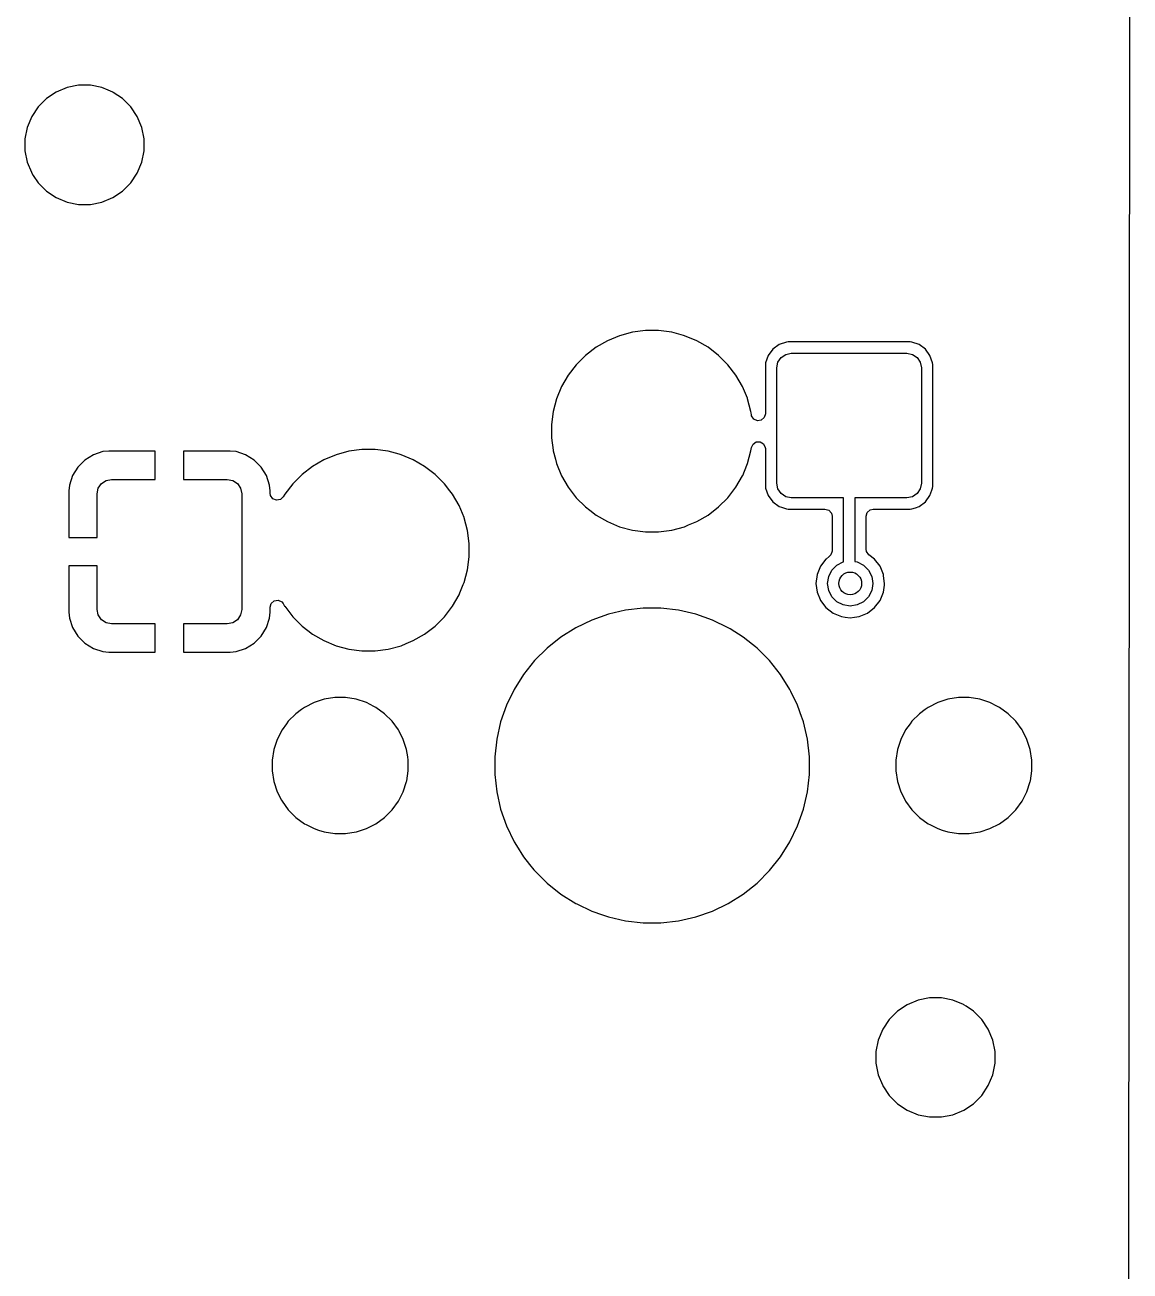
# Model space of a CAD drawing. Extents: x 51 to 261, y -150 to -32.
# Drawn here: x 241.09 to 260.59, y -128.34 to -106.35 of the extents above; entities that cross this region are included whole.
import ezdxf

# ---------------------------------------------------------------- set-up
doc = ezdxf.new("R2010")
doc.units = 0
doc.layers.add('BLACK', color=7, linetype='CONTINUOUS')

msp = doc.modelspace()

# ---------------------------------------------------------------- linework, layer by layer
at = {"layer": 'BLACK', "linetype": 'CONTINUOUS'}
for p, q in [((260.586387, -87.442624), (260.551094, -146.375319)), ((241.837143, -107.457065), (241.645967, -107.536253)), ((241.837151, -107.457063), (241.837143, -107.457065)), ((242.040094, -107.416695), (241.837151, -107.457063)), ((242.040099, -107.416695), (242.040094, -107.416695)), ((242.247029, -107.416695), (242.040099, -107.416695)), ((242.247033, -107.416695), (242.247029, -107.416695)), ((242.449976, -107.457063), (242.247033, -107.416695)), ((242.449984, -107.457065), (242.449976, -107.457063)), ((242.560916, -107.503015), (242.449984, -107.457065)), ((242.641162, -107.536254), (242.560916, -107.503015)), ((241.473906, -107.651219), (241.327588, -107.797537)), ((241.645967, -107.536253), (241.473906, -107.651219)), ((242.649155, -107.541595), (242.641162, -107.536254)), ((242.813221, -107.651219), (242.649155, -107.541595)), ((242.959539, -107.797537), (242.813221, -107.651219)), ((241.327588, -107.797537), (241.212622, -107.969598)), ((242.959541, -107.79754), (242.959539, -107.797537)), ((243.074505, -107.969597), (242.959541, -107.79754)), ((241.133432, -108.160782), (241.093064, -108.363725)), ((241.133434, -108.160774), (241.133432, -108.160782)), ((241.212622, -107.969598), (241.133434, -108.160774)), ((243.153694, -108.160775), (243.074505, -107.969597)), ((243.194064, -108.36373), (243.153694, -108.160775)), ((241.093064, -108.363725), (241.093064, -108.570664)), ((243.194064, -108.57066), (243.194064, -108.36373)), ((241.093064, -108.570664), (241.133432, -108.773607)), ((243.153694, -108.773615), (243.194064, -108.57066)), ((241.133432, -108.773607), (241.133434, -108.773615)), ((241.133434, -108.773615), (241.206154, -108.949177)), ((243.074505, -108.964793), (243.153694, -108.773615)), ((241.206154, -108.949177), (241.212623, -108.964793)), ((241.212623, -108.964793), (241.240579, -109.006632)), ((241.240579, -109.006632), (241.327588, -109.136852)), ((242.959541, -109.13685), (243.074505, -108.964793)), ((241.327588, -109.136852), (241.473906, -109.28317)), ((242.813219, -109.283172), (242.959541, -109.13685)), ((241.473906, -109.28317), (241.473909, -109.283172)), ((241.473909, -109.283172), (241.645966, -109.398136)), ((241.645966, -109.398136), (241.837144, -109.477325)), ((241.837144, -109.477325), (242.040094, -109.517694)), ((242.247031, -109.517694), (242.449984, -109.477325)), ((242.449984, -109.477325), (242.641162, -109.398136)), ((242.641162, -109.398136), (242.813219, -109.283172)), ((242.040094, -109.517694), (242.040098, -109.517695)), ((242.040098, -109.517695), (242.040099, -109.517695)), ((242.040099, -109.517695), (242.24703, -109.517695)), ((242.24703, -109.517695), (242.247031, -109.517694)), ((251.582836, -111.83453), (251.367823, -111.92359)), ((251.807661, -111.774288), (251.582836, -111.83453)), ((252.038401, -111.743911), (251.807661, -111.774288)), ((252.038406, -111.74391), (252.038401, -111.743911)), ((252.038412, -111.74391), (252.038406, -111.74391)), ((252.271156, -111.74391), (252.038412, -111.74391)), ((252.271161, -111.74391), (252.271156, -111.74391)), ((252.271166, -111.743911), (252.271161, -111.74391)), ((252.501906, -111.774288), (252.271166, -111.743911)), ((252.501909, -111.774288), (252.501906, -111.774288)), ((252.50191, -111.774289), (252.501909, -111.774288)), ((252.711213, -111.830372), (252.50191, -111.774289)), ((252.726731, -111.83453), (252.711213, -111.830372)), ((252.941744, -111.92359), (252.726731, -111.83453)), ((251.166243, -112.039974), (250.981604, -112.181652)), ((251.166259, -112.039963), (251.166243, -112.039974)), ((251.367807, -111.923598), (251.166259, -112.039963)), ((251.367823, -111.92359), (251.367807, -111.923598)), ((252.94176, -111.923598), (252.941744, -111.92359)), ((253.143308, -112.039963), (252.94176, -111.923598)), ((253.143311, -112.039965), (253.143308, -112.039963)), ((253.143316, -112.039968), (253.143311, -112.039965)), ((253.143322, -112.039972), (253.143316, -112.039968)), ((253.143324, -112.039974), (253.143322, -112.039972)), ((253.327963, -112.181652), (253.143324, -112.039974)), ((254.284059, -112.073685), (254.20252, -112.184166)), ((254.39454, -111.992146), (254.284059, -112.073685)), ((254.524142, -111.946795), (254.39454, -111.992146)), ((254.524144, -111.946795), (254.524142, -111.946795)), ((254.554916, -111.94391), (254.524144, -111.946795)), ((254.55492, -111.94391), (254.554916, -111.94391)), ((256.704648, -111.94391), (254.55492, -111.94391)), ((256.704652, -111.94391), (256.704648, -111.94391)), ((256.735424, -111.946795), (256.704652, -111.94391)), ((256.865027, -111.992146), (256.735424, -111.946795)), ((256.865029, -111.992147), (256.865027, -111.992146)), ((256.975509, -112.073685), (256.865029, -111.992147)), ((257.057047, -112.184165), (256.975509, -112.073685)), ((250.817026, -112.34623), (250.675348, -112.530869)), ((250.817032, -112.346223), (250.817026, -112.34623)), ((250.981597, -112.181658), (250.817032, -112.346223)), ((250.981604, -112.181652), (250.981597, -112.181658)), ((253.32797, -112.181658), (253.327963, -112.181652)), ((253.492535, -112.346223), (253.32797, -112.181658)), ((253.49254, -112.346229), (253.492535, -112.346223)), ((253.634226, -112.530878), (253.49254, -112.346229)), ((254.157169, -112.31377), (254.154284, -112.344542)), ((254.154284, -112.344542), (254.154284, -113.212612)), ((254.20252, -112.184166), (254.157169, -112.313768)), ((254.157169, -112.313768), (254.157169, -112.31377)), ((254.354784, -112.39941), (254.374195, -112.301826)), ((254.374195, -112.301826), (254.429472, -112.219098)), ((254.429472, -112.219098), (254.5122, -112.163821)), ((254.5122, -112.163821), (254.609784, -112.14441)), ((254.609784, -112.14441), (256.649784, -112.14441)), ((256.649784, -112.14441), (256.747368, -112.163821)), ((256.747368, -112.163821), (256.830096, -112.219098)), ((256.830096, -112.219098), (256.885373, -112.301826)), ((256.885373, -112.301826), (256.904784, -112.39941)), ((257.057047, -112.184166), (257.057047, -112.184165)), ((257.102398, -112.313768), (257.057047, -112.184166)), ((257.102398, -112.31377), (257.102398, -112.313768)), ((257.105284, -112.344542), (257.102398, -112.31377)), ((257.105284, -114.494277), (257.105284, -112.344542)), ((250.675337, -112.530885), (250.558972, -112.732433)), ((250.675348, -112.530869), (250.675337, -112.530885)), ((253.63423, -112.530885), (253.634226, -112.530878)), ((253.750595, -112.732433), (253.63423, -112.530885)), ((254.354784, -114.43941), (254.354784, -112.39941)), ((256.904784, -112.39941), (256.904784, -114.43941)), ((250.558964, -112.732449), (250.469904, -112.947462)), ((250.558972, -112.732433), (250.558964, -112.732449)), ((253.750603, -112.732449), (253.750595, -112.732433)), ((253.835564, -112.937566), (253.750603, -112.732449)), ((250.469904, -112.947462), (250.409662, -113.172287)), ((253.839666, -112.94747), (253.835564, -112.937566)), ((253.899905, -113.172284), (253.839666, -112.94747)), ((250.409662, -113.172287), (250.379285, -113.403027)), ((253.902847, -113.19463), (253.899905, -113.172284)), ((253.907345, -113.228797), (253.902847, -113.19463)), ((253.911307, -113.247547), (253.907345, -113.228797)), ((254.154284, -113.212612), (254.134599, -113.279651)), ((250.379285, -113.403027), (250.379284, -113.403044)), ((250.379284, -113.403044), (250.379284, -113.635775)), ((253.949081, -113.306325), (253.911307, -113.247547)), ((254.012637, -113.33535), (253.949081, -113.306325)), ((254.081795, -113.325406), (254.012637, -113.33535)), ((254.134599, -113.279651), (254.081795, -113.325406)), ((250.379284, -113.635775), (250.379285, -113.635792)), ((250.379285, -113.635792), (250.407996, -113.853881)), ((242.468762, -113.880489), (242.301231, -113.936003)), ((242.572158, -113.869926), (242.468762, -113.880489)), ((242.572174, -113.869925), (242.572158, -113.869926)), ((243.392478, -113.869925), (242.572174, -113.869925)), ((243.392478, -114.369925), (243.392478, -113.869925)), ((244.712796, -113.869925), (243.892478, -113.869925)), ((243.892478, -113.869925), (243.892478, -114.369925)), ((244.816193, -113.880489), (244.712796, -113.869925)), ((244.983724, -113.936003), (244.816193, -113.880489)), ((246.807661, -113.874288), (246.582836, -113.93453)), ((247.038401, -113.843911), (246.807661, -113.874288)), ((247.038406, -113.84391), (247.038401, -113.843911)), ((247.038412, -113.84391), (247.038406, -113.84391)), ((247.271156, -113.84391), (247.038412, -113.84391)), ((247.271161, -113.84391), (247.271156, -113.84391)), ((247.271166, -113.843911), (247.271161, -113.84391)), ((247.501906, -113.874288), (247.271166, -113.843911)), ((247.501909, -113.874288), (247.501906, -113.874288)), ((247.50191, -113.874289), (247.501909, -113.874288)), ((247.691493, -113.925088), (247.50191, -113.874289)), ((250.407996, -113.853881), (250.409663, -113.866536)), ((250.409663, -113.866536), (250.449645, -114.015752)), ((253.839666, -114.09135), (253.899905, -113.866536)), ((253.899905, -113.866536), (253.907345, -113.810021)), ((253.907345, -113.810021), (253.935611, -113.746125)), ((253.935611, -113.746125), (253.993936, -113.707654)), ((253.993936, -113.707654), (254.0638, -113.706823)), ((254.0638, -113.706823), (254.123024, -113.743895)), ((254.123024, -113.743895), (254.152803, -113.8071)), ((254.152803, -113.8071), (254.154284, -113.826207)), ((254.154284, -113.826207), (254.154284, -114.494277)), ((242.15101, -114.02866), (242.026213, -114.153457)), ((242.301226, -113.936005), (242.15101, -114.02866)), ((242.301231, -113.936003), (242.301226, -113.936005)), ((244.983729, -113.936005), (244.983724, -113.936003)), ((245.133945, -114.02866), (244.983729, -113.936005)), ((245.258742, -114.153457), (245.133945, -114.02866)), ((246.367807, -114.023598), (246.166259, -114.139963)), ((246.367823, -114.02359), (246.367807, -114.023598)), ((246.582836, -113.93453), (246.367823, -114.02359)), ((247.726731, -113.93453), (247.691493, -113.925088)), ((247.941744, -114.02359), (247.726731, -113.93453)), ((247.94176, -114.023598), (247.941744, -114.02359)), ((248.143308, -114.139963), (247.94176, -114.023598)), ((250.449645, -114.015752), (250.469904, -114.091357)), ((250.469904, -114.091357), (250.558964, -114.30637)), ((253.828504, -114.118298), (253.839666, -114.09135)), ((241.933556, -114.303678), (241.878042, -114.471209)), ((241.933558, -114.303673), (241.933556, -114.303678)), ((242.026213, -114.153457), (241.933558, -114.303673)), ((245.351397, -114.303673), (245.258742, -114.153457)), ((245.351399, -114.303678), (245.351397, -114.303673)), ((245.406913, -114.471209), (245.351399, -114.303678)), ((245.981597, -114.281658), (245.817032, -114.446223)), ((245.981604, -114.281652), (245.981597, -114.281658)), ((246.166243, -114.139974), (245.981604, -114.281652)), ((246.166259, -114.139963), (246.166243, -114.139974)), ((248.143311, -114.139965), (248.143308, -114.139963)), ((248.143316, -114.139968), (248.143311, -114.139965)), ((248.143322, -114.139972), (248.143316, -114.139968)), ((248.143324, -114.139974), (248.143322, -114.139972)), ((248.327963, -114.281652), (248.143324, -114.139974)), ((248.32797, -114.281658), (248.327963, -114.281652)), ((248.492535, -114.446223), (248.32797, -114.281658)), ((250.558964, -114.30637), (250.558972, -114.306386)), ((250.558972, -114.306386), (250.675337, -114.507934)), ((253.634226, -114.507942), (253.750599, -114.306379)), ((253.750599, -114.306379), (253.753343, -114.299756)), ((253.753343, -114.299756), (253.828504, -114.118298)), ((241.878042, -114.471209), (241.867478, -114.574606)), ((242.367478, -114.624925), (242.386889, -114.527341)), ((242.386889, -114.527341), (242.442166, -114.444613)), ((242.442166, -114.444613), (242.524894, -114.389336)), ((242.524894, -114.389336), (242.622478, -114.369925)), ((242.622478, -114.369925), (243.392478, -114.369925)), ((243.892478, -114.369925), (244.662478, -114.369925)), ((244.662478, -114.369925), (244.760062, -114.389336)), ((244.760062, -114.389336), (244.84279, -114.444613)), ((244.84279, -114.444613), (244.898067, -114.527341)), ((244.898067, -114.527341), (244.917478, -114.624925)), ((245.417476, -114.574606), (245.406913, -114.471209)), ((245.817026, -114.44623), (245.675348, -114.630869)), ((245.817032, -114.446223), (245.817026, -114.44623)), ((248.492541, -114.44623), (248.492535, -114.446223)), ((248.589661, -114.5728), (248.492541, -114.44623)), ((250.675337, -114.507934), (250.675348, -114.50795)), ((250.675348, -114.50795), (250.817026, -114.692589)), ((253.49254, -114.692591), (253.634226, -114.507942)), ((254.154284, -114.494277), (254.157169, -114.525049)), ((254.157169, -114.525049), (254.157169, -114.525051)), ((254.157169, -114.525051), (254.20252, -114.654653)), ((254.374195, -114.536994), (254.354784, -114.43941)), ((254.429472, -114.619722), (254.374195, -114.536994)), ((256.885373, -114.536994), (256.830096, -114.619722)), ((256.904784, -114.43941), (256.885373, -114.536994)), ((257.089537, -114.561805), (257.102398, -114.525051)), ((257.102398, -114.525049), (257.105284, -114.494277)), ((257.102398, -114.525051), (257.102398, -114.525049)), ((241.867478, -114.574606), (241.867478, -115.394925)), ((242.367478, -115.394925), (242.367478, -114.624925)), ((244.917478, -114.624925), (244.917478, -116.664925)), ((245.417477, -114.574621), (245.417476, -114.574606)), ((245.417477, -114.614738), (245.417477, -114.574621)), ((245.424296, -114.655293), (245.417477, -114.614738)), ((245.464824, -114.712208), (245.424296, -114.655293)), ((245.529689, -114.738176), (245.464824, -114.712208)), ((245.598296, -114.724954), (245.529689, -114.738176)), ((245.648863, -114.676739), (245.598296, -114.724954)), ((245.675334, -114.63089), (245.648863, -114.676739)), ((245.675348, -114.630869), (245.675334, -114.63089)), ((248.634226, -114.630878), (248.589661, -114.5728)), ((248.63423, -114.630885), (248.634226, -114.630878)), ((248.750595, -114.832433), (248.63423, -114.630885)), ((250.817026, -114.692589), (250.817032, -114.692596)), ((250.817032, -114.692596), (250.981597, -114.857161)), ((253.327965, -114.857166), (253.49254, -114.692591)), ((254.20252, -114.654653), (254.202521, -114.654655)), ((254.202521, -114.654655), (254.284059, -114.765135)), ((254.284059, -114.765135), (254.394539, -114.846673)), ((254.5122, -114.674999), (254.429472, -114.619722)), ((254.609784, -114.69441), (254.5122, -114.674999)), ((255.529784, -114.69441), (254.609784, -114.69441)), ((255.529784, -115.824198), (255.529784, -114.69441)), ((256.649784, -114.69441), (255.729784, -114.69441)), ((255.729784, -114.69441), (255.729784, -115.817477)), ((256.747368, -114.674999), (256.649784, -114.69441)), ((256.830096, -114.619722), (256.747368, -114.674999)), ((256.865029, -114.846673), (256.975509, -114.765135)), ((256.975509, -114.765135), (257.057047, -114.654655)), ((257.057047, -114.654655), (257.089537, -114.561805)), ((248.750603, -114.832449), (248.750595, -114.832433)), ((248.838631, -115.044971), (248.750603, -114.832449)), ((250.981597, -114.857161), (250.981604, -114.857167)), ((250.981604, -114.857167), (251.056446, -114.914595)), ((251.056446, -114.914595), (251.166252, -114.998852)), ((253.143316, -114.998852), (253.327965, -114.857166)), ((254.394539, -114.846673), (254.436386, -114.861316)), ((254.436386, -114.861316), (254.524143, -114.892024)), ((254.524143, -114.892024), (254.554916, -114.89491)), ((254.554916, -114.89491), (254.55492, -114.89491)), ((254.55492, -114.89491), (255.205284, -114.89491)), ((255.205284, -114.89491), (255.272323, -114.914595)), ((255.272323, -114.914595), (255.318078, -114.967399)), ((255.318078, -114.967399), (255.329284, -115.01891)), ((255.930284, -115.01891), (255.949969, -114.951871)), ((255.949969, -114.951871), (256.002773, -114.906116)), ((256.002773, -114.906116), (256.054284, -114.89491)), ((256.054284, -114.89491), (256.704652, -114.89491)), ((256.704652, -114.89491), (256.735423, -114.892024)), ((256.735423, -114.892024), (256.735425, -114.892024)), ((256.735425, -114.892024), (256.800226, -114.869348)), ((256.800226, -114.869348), (256.865029, -114.846673)), ((248.839666, -115.04747), (248.838631, -115.044971)), ((248.899905, -115.272284), (248.839666, -115.04747)), ((251.166252, -114.998852), (251.166259, -114.998856)), ((251.166259, -114.998856), (251.367807, -115.115221)), ((251.367807, -115.115221), (251.367823, -115.115229)), ((251.367823, -115.115229), (251.582836, -115.204289)), ((251.582836, -115.204289), (251.582838, -115.204289)), ((251.582838, -115.204289), (251.582844, -115.204292)), ((251.582844, -115.204292), (251.807658, -115.264531)), ((252.50191, -115.264531), (252.726724, -115.204292)), ((252.726724, -115.204292), (252.800414, -115.173769)), ((252.800414, -115.173769), (252.941744, -115.115229)), ((252.941744, -115.115229), (252.941747, -115.115227)), ((252.941747, -115.115227), (252.941753, -115.115225)), ((252.941753, -115.115225), (253.143316, -114.998852)), ((255.329284, -115.01891), (255.329284, -115.633797)), ((255.930284, -115.601238), (255.930284, -115.01891)), ((241.867478, -115.394925), (242.367478, -115.394925)), ((248.930284, -115.503038), (248.899905, -115.272284)), ((251.807658, -115.264531), (252.038412, -115.29491)), ((252.038412, -115.29491), (252.038419, -115.29491)), ((252.038419, -115.29491), (252.271149, -115.29491)), ((252.271149, -115.29491), (252.271156, -115.29491)), ((252.271156, -115.29491), (252.50191, -115.264531)), ((248.930284, -115.735782), (248.930284, -115.503038)), ((255.329284, -115.633797), (255.309599, -115.700836)), ((255.937595, -115.643186), (255.930284, -115.601238)), ((255.978795, -115.699612), (255.937595, -115.643186)), ((248.899905, -115.966536), (248.930284, -115.735782)), ((255.222718, -115.776718), (255.126463, -115.90216)), ((255.225055, -115.774925), (255.222718, -115.776718)), ((255.280773, -115.73217), (255.225055, -115.774925)), ((255.309599, -115.700836), (255.280773, -115.73217)), ((255.415886, -115.881393), (255.527393, -115.824577)), ((255.527393, -115.824577), (255.529784, -115.824198)), ((255.729784, -115.817477), (255.774607, -115.824577)), ((255.774607, -115.824577), (255.886114, -115.881393)), ((256.079282, -115.776718), (255.978795, -115.699612)), ((256.175536, -115.902159), (256.079282, -115.776718)), ((242.367478, -115.894925), (241.867479, -115.894925)), ((241.867479, -115.894925), (241.867479, -116.715243)), ((242.367478, -116.664925), (242.367478, -115.894925)), ((248.839666, -116.19135), (248.899905, -115.966536)), ((255.065955, -116.048239), (255.045318, -116.204998)), ((255.065956, -116.048237), (255.065955, -116.048239)), ((255.126463, -115.90216), (255.065956, -116.048237)), ((255.251, -116.205), (255.270577, -116.081393)), ((255.270577, -116.081393), (255.327393, -115.969886)), ((255.327393, -115.969886), (255.415886, -115.881393)), ((255.886114, -115.881393), (255.974607, -115.969886)), ((255.974607, -115.969886), (256.031423, -116.081393)), ((256.031423, -116.081393), (256.051, -116.205)), ((256.236044, -116.048238), (256.175536, -115.902159)), ((256.239427, -116.073932), (256.236044, -116.048238)), ((256.256682, -116.204998), (256.239427, -116.073932)), ((248.765367, -116.370727), (248.825387, -116.225823)), ((248.825387, -116.225823), (248.839666, -116.19135)), ((255.045318, -116.204998), (255.045318, -116.205001)), ((255.045318, -116.205001), (255.065955, -116.36176)), ((255.270577, -116.328607), (255.251, -116.205)), ((256.051, -116.205), (256.031423, -116.328607)), ((256.236044, -116.361762), (256.252881, -116.23387)), ((256.252881, -116.23387), (256.256682, -116.205001)), ((256.256682, -116.205001), (256.256682, -116.204998)), ((245.437161, -116.557044), (245.489964, -116.511288)), ((245.489964, -116.511288), (245.559123, -116.501344)), ((245.559123, -116.501344), (245.622679, -116.530368)), ((248.634226, -116.607942), (248.750599, -116.406379)), ((248.750599, -116.406379), (248.765367, -116.370727)), ((255.065955, -116.36176), (255.065956, -116.361762)), ((255.065956, -116.361762), (255.11902, -116.489871)), ((255.11902, -116.489871), (255.126464, -116.507841)), ((255.126464, -116.507841), (255.222718, -116.633282)), ((255.327393, -116.440114), (255.270577, -116.328607)), ((255.415886, -116.528607), (255.327393, -116.440114)), ((255.527393, -116.585423), (255.415886, -116.528607)), ((255.886114, -116.528607), (255.774607, -116.585423)), ((255.974607, -116.440114), (255.886114, -116.528607)), ((256.031423, -116.328607), (255.974607, -116.440114)), ((256.079282, -116.633282), (256.175536, -116.507841)), ((256.175536, -116.507841), (256.236044, -116.361762)), ((241.867479, -116.715243), (241.878042, -116.81864)), ((242.386889, -116.762509), (242.367478, -116.664925)), ((244.917478, -116.664925), (244.898067, -116.762509)), ((245.406913, -116.81864), (245.417477, -116.715243)), ((245.417477, -116.624083), (245.437161, -116.557044)), ((245.417477, -116.715243), (245.417477, -116.624083)), ((245.622679, -116.530368), (245.648863, -116.562081)), ((245.648863, -116.562081), (245.6736, -116.604925)), ((245.6736, -116.604925), (245.675342, -116.607942)), ((245.675342, -116.607942), (245.675347, -116.607948)), ((245.675347, -116.607948), (245.675348, -116.60795)), ((245.675348, -116.60795), (245.817026, -116.792589)), ((248.49254, -116.792591), (248.634226, -116.607942)), ((251.385204, -116.748185), (251.090969, -116.851143)), ((251.385216, -116.748181), (251.385204, -116.748185)), ((251.689134, -116.678814), (251.385216, -116.748181)), ((251.68915, -116.678812), (251.689134, -116.678814)), ((251.998911, -116.64391), (251.68915, -116.678812)), ((251.998915, -116.64391), (251.998911, -116.64391)), ((252.310653, -116.64391), (251.998915, -116.64391)), ((252.310657, -116.64391), (252.310653, -116.64391)), ((252.620417, -116.678812), (252.310657, -116.64391)), ((252.620433, -116.678814), (252.620417, -116.678812)), ((252.924351, -116.748181), (252.620433, -116.678814)), ((252.924363, -116.748185), (252.924351, -116.748181)), ((253.218598, -116.851143), (252.924363, -116.748185)), ((255.222718, -116.633282), (255.348159, -116.729536)), ((255.348159, -116.729536), (255.494238, -116.790044)), ((255.651, -116.605), (255.527393, -116.585423)), ((255.774607, -116.585423), (255.651, -116.605)), ((255.807762, -116.790044), (255.953841, -116.729536)), ((255.953841, -116.729536), (256.079282, -116.633282)), ((241.878042, -116.81864), (241.933556, -116.986171)), ((242.442166, -116.845237), (242.386889, -116.762509)), ((242.524894, -116.900514), (242.442166, -116.845237)), ((242.622478, -116.919925), (242.524894, -116.900514)), ((243.392478, -116.919925), (242.622478, -116.919925)), ((243.392478, -117.419923), (243.392478, -116.919925)), ((244.662478, -116.919925), (243.892478, -116.919925)), ((243.892478, -116.919925), (243.892478, -117.419924)), ((244.760062, -116.900514), (244.662478, -116.919925)), ((244.84279, -116.845237), (244.760062, -116.900514)), ((244.898067, -116.762509), (244.84279, -116.845237)), ((245.351399, -116.986171), (245.406913, -116.81864)), ((245.817026, -116.792589), (245.817032, -116.792596)), ((245.817032, -116.792596), (245.981597, -116.957161)), ((245.981597, -116.957161), (245.981604, -116.957167)), ((245.981604, -116.957167), (246.083738, -117.035537)), ((248.143316, -117.098852), (248.327965, -116.957166)), ((248.327965, -116.957166), (248.49254, -116.792591)), ((251.090969, -116.851143), (250.810109, -116.986398)), ((253.499458, -116.986398), (253.218598, -116.851143)), ((255.494238, -116.790044), (255.561453, -116.798893)), ((255.561453, -116.798893), (255.650999, -116.810682)), ((255.650999, -116.810682), (255.651, -116.810682)), ((255.651, -116.810682), (255.651001, -116.810682)), ((255.651001, -116.810682), (255.722803, -116.801229)), ((255.722803, -116.801229), (255.807762, -116.790044)), ((241.933556, -116.986171), (241.933558, -116.986176)), ((241.933558, -116.986176), (242.026213, -117.136392)), ((242.026213, -117.136392), (242.15101, -117.261189)), ((245.133945, -117.261189), (245.258742, -117.136392)), ((245.258742, -117.136392), (245.351397, -116.986176)), ((245.351397, -116.986176), (245.351399, -116.986171)), ((246.083738, -117.035537), (246.166252, -117.098852)), ((246.166252, -117.098852), (246.166259, -117.098856)), ((246.166259, -117.098856), (246.367807, -117.215221)), ((247.941753, -117.215225), (248.143316, -117.098852)), ((250.546152, -117.152253), (250.302425, -117.346618)), ((250.810109, -116.986398), (250.546152, -117.152253)), ((253.531191, -117.006337), (253.499458, -116.986398)), ((253.763417, -117.152254), (253.531191, -117.006337)), ((253.929239, -117.284493), (253.763417, -117.152254)), ((242.15101, -117.261189), (242.301226, -117.353844)), ((242.301226, -117.353844), (242.301231, -117.353846)), ((242.301231, -117.353846), (242.468762, -117.40936)), ((242.468762, -117.40936), (242.572165, -117.419924)), ((244.712796, -117.419923), (244.816193, -117.40936)), ((244.816193, -117.40936), (244.983724, -117.353846)), ((244.983724, -117.353846), (244.983729, -117.353844)), ((244.983729, -117.353844), (245.133945, -117.261189)), ((246.367807, -117.215221), (246.367823, -117.215229)), ((246.367823, -117.215229), (246.582836, -117.304289)), ((246.582836, -117.304289), (246.582838, -117.304289)), ((246.582838, -117.304289), (246.582844, -117.304292)), ((246.582844, -117.304292), (246.807658, -117.364531)), ((246.807658, -117.364531), (247.038412, -117.39491)), ((247.038412, -117.39491), (247.038419, -117.39491)), ((247.038419, -117.39491), (247.271149, -117.39491)), ((247.271149, -117.39491), (247.271156, -117.39491)), ((247.271156, -117.39491), (247.50191, -117.364531)), ((247.50191, -117.364531), (247.726724, -117.304292)), ((247.726724, -117.304292), (247.817731, -117.266596)), ((247.817731, -117.266596), (247.941744, -117.215229)), ((247.941744, -117.215229), (247.941747, -117.215227)), ((247.941747, -117.215227), (247.941753, -117.215225)), ((250.302425, -117.346618), (250.081992, -117.567051)), ((253.97861, -117.323865), (253.929239, -117.284493)), ((254.007143, -117.346619), (253.97861, -117.323865)), ((254.227575, -117.567051), (254.007143, -117.346619)), ((242.572165, -117.419924), (243.392477, -117.419924)), ((243.392477, -117.419924), (243.392478, -117.419923)), ((243.892478, -117.419924), (244.712782, -117.419924)), ((244.712782, -117.419924), (244.712796, -117.419923)), ((250.081992, -117.567051), (249.887627, -117.810778)), ((254.42194, -117.810777), (254.227575, -117.567051)), ((249.887627, -117.810778), (249.721772, -118.074735)), ((254.587794, -118.074733), (254.42194, -117.810777)), ((246.373665, -118.248469), (246.193947, -118.306864)), ((246.560298, -118.21891), (246.373665, -118.248469)), ((246.560303, -118.21891), (246.560298, -118.21891)), ((246.749265, -118.21891), (246.560303, -118.21891)), ((246.74927, -118.21891), (246.749265, -118.21891)), ((246.935902, -118.248469), (246.74927, -118.21891)), ((247.11562, -118.306864), (246.935902, -118.248469)), ((249.721772, -118.074735), (249.586517, -118.355595)), ((254.587795, -118.074735), (254.587794, -118.074733)), ((254.605046, -118.110557), (254.587795, -118.074735)), ((254.723052, -118.355599), (254.605046, -118.110557)), ((257.373665, -118.248469), (257.193947, -118.306864)), ((257.560298, -118.21891), (257.373665, -118.248469)), ((257.560303, -118.21891), (257.560298, -118.21891)), ((257.749265, -118.21891), (257.560303, -118.21891)), ((257.74927, -118.21891), (257.749265, -118.21891)), ((257.935902, -118.248469), (257.74927, -118.21891)), ((258.11562, -118.306864), (257.935902, -118.248469)), ((245.872708, -118.503722), (245.739096, -118.637334)), ((245.872709, -118.503722), (245.872708, -118.503722)), ((245.872711, -118.50372), (245.872709, -118.503722)), ((245.972546, -118.431185), (245.872711, -118.50372)), ((246.025584, -118.39265), (245.972546, -118.431185)), ((246.193947, -118.306864), (246.025584, -118.39265)), ((247.248042, -118.374337), (247.11562, -118.306864)), ((247.283983, -118.39265), (247.248042, -118.374337)), ((247.436857, -118.50372), (247.283983, -118.39265)), ((247.570474, -118.637337), (247.436857, -118.50372)), ((249.586517, -118.355595), (249.483559, -118.64983)), ((254.799492, -118.574052), (254.723052, -118.355599)), ((256.872708, -118.503722), (256.739096, -118.637334)), ((256.872709, -118.503722), (256.872708, -118.503722)), ((256.872711, -118.50372), (256.872709, -118.503722)), ((256.972546, -118.431185), (256.872711, -118.50372)), ((257.025584, -118.39265), (256.972546, -118.431185)), ((257.193947, -118.306864), (257.025584, -118.39265)), ((258.248042, -118.374337), (258.11562, -118.306864)), ((258.283983, -118.39265), (258.248042, -118.374337)), ((258.436857, -118.50372), (258.283983, -118.39265)), ((258.570474, -118.637337), (258.436857, -118.50372)), ((245.705212, -118.683971), (245.628024, -118.79021)), ((245.739094, -118.637337), (245.705212, -118.683971)), ((245.739096, -118.637335), (245.739094, -118.637337)), ((245.739096, -118.637334), (245.739096, -118.637335)), ((247.681544, -118.790211), (247.570474, -118.637337)), ((249.483555, -118.649842), (249.414188, -118.95376)), ((249.483559, -118.64983), (249.483555, -118.649842)), ((254.803414, -118.585262), (254.799492, -118.574052)), ((254.826012, -118.649842), (254.803414, -118.585262)), ((254.89538, -118.953764), (254.826012, -118.649842)), ((256.705212, -118.683971), (256.628024, -118.79021)), ((256.739094, -118.637337), (256.705212, -118.683971)), ((256.739096, -118.637335), (256.739094, -118.637337)), ((256.739096, -118.637334), (256.739096, -118.637335)), ((258.681544, -118.790211), (258.570474, -118.637337)), ((245.628024, -118.79021), (245.542238, -118.958573)), ((247.693189, -118.813066), (247.681544, -118.790211)), ((247.767329, -118.958573), (247.693189, -118.813066)), ((256.628024, -118.79021), (256.542238, -118.958573)), ((258.693189, -118.813066), (258.681544, -118.790211)), ((258.767329, -118.958573), (258.693189, -118.813066)), ((245.483843, -119.138291), (245.454284, -119.324923)), ((245.542238, -118.958573), (245.483843, -119.138291)), ((247.767329, -118.958575), (247.767329, -118.958573)), ((247.767331, -118.958578), (247.767329, -118.958575)), ((247.790414, -119.02962), (247.767331, -118.958578)), ((247.825724, -119.138291), (247.790414, -119.02962)), ((247.845561, -119.263536), (247.825724, -119.138291)), ((249.414186, -118.953776), (249.379284, -119.263536)), ((249.414188, -118.95376), (249.414186, -118.953776)), ((254.930284, -119.263541), (254.89538, -118.953764)), ((256.483843, -119.138291), (256.454284, -119.324923)), ((256.542238, -118.958573), (256.483843, -119.138291)), ((258.767329, -118.958575), (258.767329, -118.958573)), ((258.767331, -118.958578), (258.767329, -118.958575)), ((258.790414, -119.02962), (258.767331, -118.958578)), ((258.825724, -119.138291), (258.790414, -119.02962)), ((258.855284, -119.324923), (258.825724, -119.138291)), ((245.454284, -119.324923), (245.454284, -119.513896)), ((247.855284, -119.324923), (247.845561, -119.263536)), ((247.855284, -119.513896), (247.855284, -119.324923)), ((249.379284, -119.263536), (249.379284, -119.575283)), ((254.930284, -119.324923), (254.930284, -119.263541)), ((254.930284, -119.575279), (254.930284, -119.324923)), ((256.454284, -119.324923), (256.454284, -119.513896)), ((258.855284, -119.513896), (258.855284, -119.324923)), ((245.454284, -119.513896), (245.483843, -119.700528)), ((247.82751, -119.68925), (247.855284, -119.513896)), ((249.379284, -119.575283), (249.414186, -119.885043)), ((254.89538, -119.885056), (254.930284, -119.575279)), ((256.454284, -119.513896), (256.483843, -119.700528)), ((258.82751, -119.68925), (258.855284, -119.513896)), ((245.483843, -119.700528), (245.542238, -119.880246)), ((247.767331, -119.880242), (247.825724, -119.700528)), ((247.825724, -119.700528), (247.82751, -119.68925)), ((256.483843, -119.700528), (256.542238, -119.880246)), ((258.767331, -119.880242), (258.825724, -119.700528)), ((258.825724, -119.700528), (258.82751, -119.68925)), ((245.542238, -119.880246), (245.617217, -120.027399)), ((245.617217, -120.027399), (245.628024, -120.048609)), ((247.681544, -120.048609), (247.767331, -119.880242)), ((249.414186, -119.885043), (249.414188, -119.885059)), ((249.414188, -119.885059), (249.483555, -120.188977)), ((254.826012, -120.188978), (254.89538, -119.885056)), ((256.542238, -119.880246), (256.617217, -120.027399)), ((256.617217, -120.027399), (256.628024, -120.048609)), ((258.681544, -120.048609), (258.767331, -119.880242)), ((245.628024, -120.048609), (245.739094, -120.201483)), ((245.739094, -120.201483), (245.872711, -120.3351)), ((247.436857, -120.3351), (247.570474, -120.201483)), ((247.570474, -120.201483), (247.681544, -120.048609)), ((249.483555, -120.188977), (249.483559, -120.188989)), ((249.483559, -120.188989), (249.586517, -120.483224)), ((254.723052, -120.483221), (254.826012, -120.188978)), ((256.628024, -120.048609), (256.739094, -120.201483)), ((256.739094, -120.201483), (256.872711, -120.3351)), ((258.436857, -120.3351), (258.570474, -120.201483)), ((258.570474, -120.201483), (258.681544, -120.048609)), ((245.872711, -120.3351), (246.025585, -120.44617)), ((246.025585, -120.44617), (246.053641, -120.460465)), ((246.053641, -120.460465), (246.193947, -120.531955)), ((247.115616, -120.531957), (247.283983, -120.44617)), ((247.283983, -120.44617), (247.436857, -120.3351)), ((249.586517, -120.483224), (249.721772, -120.764084)), ((254.587794, -120.764087), (254.723052, -120.483221)), ((256.872711, -120.3351), (257.025585, -120.44617)), ((257.025585, -120.44617), (257.053641, -120.460465)), ((257.053641, -120.460465), (257.193947, -120.531955)), ((258.115616, -120.531957), (258.283983, -120.44617)), ((258.283983, -120.44617), (258.436857, -120.3351)), ((246.193947, -120.531955), (246.193949, -120.531955)), ((246.193949, -120.531955), (246.193952, -120.531957)), ((246.193952, -120.531957), (246.274165, -120.55802)), ((246.274165, -120.55802), (246.373665, -120.59035)), ((246.373665, -120.59035), (246.560298, -120.61991)), ((246.560298, -120.61991), (246.560303, -120.61991)), ((246.560303, -120.61991), (246.74927, -120.61991)), ((246.74927, -120.61991), (246.935902, -120.59035)), ((246.935902, -120.59035), (246.942882, -120.588082)), ((246.942882, -120.588082), (247.115616, -120.531957)), ((257.193947, -120.531955), (257.193949, -120.531955)), ((257.193949, -120.531955), (257.193952, -120.531957)), ((257.193952, -120.531957), (257.274165, -120.55802)), ((257.274165, -120.55802), (257.373665, -120.59035)), ((257.373665, -120.59035), (257.560298, -120.61991)), ((257.560298, -120.61991), (257.560303, -120.61991)), ((257.560303, -120.61991), (257.74927, -120.61991)), ((257.74927, -120.61991), (257.935902, -120.59035)), ((257.935902, -120.59035), (257.942882, -120.588082)), ((257.942882, -120.588082), (258.115616, -120.531957)), ((249.721772, -120.764084), (249.763545, -120.830566)), ((249.763545, -120.830566), (249.887628, -121.028043)), ((254.42194, -121.028043), (254.587794, -120.764087)), ((249.887628, -121.028043), (249.995758, -121.163634)), ((254.227575, -121.271769), (254.42194, -121.028043)), ((249.995758, -121.163634), (250.069555, -121.256173)), ((250.069555, -121.256173), (250.081993, -121.271769)), ((250.081993, -121.271769), (250.302425, -121.492201)), ((254.007143, -121.492201), (254.227575, -121.271769)), ((250.302425, -121.492201), (250.546151, -121.686566)), ((253.763417, -121.686566), (254.007143, -121.492201)), ((250.546151, -121.686566), (250.810107, -121.85242)), ((253.499461, -121.85242), (253.763417, -121.686566)), ((250.810107, -121.85242), (250.810109, -121.852421)), ((250.810109, -121.852421), (250.827309, -121.860704)), ((250.827309, -121.860704), (251.090973, -121.987678)), ((251.090973, -121.987678), (251.280659, -122.054052)), ((252.924352, -122.090638), (253.218595, -121.987678)), ((253.218595, -121.987678), (253.499461, -121.85242)), ((251.280659, -122.054052), (251.385204, -122.090634)), ((251.385204, -122.090634), (251.385216, -122.090638)), ((251.385216, -122.090638), (251.689138, -122.160006)), ((251.689138, -122.160006), (251.99891, -122.194909)), ((251.99891, -122.194909), (251.998911, -122.19491)), ((251.998911, -122.19491), (251.998915, -122.19491)), ((251.998915, -122.19491), (252.310657, -122.19491)), ((252.310657, -122.194909), (252.62043, -122.160006)), ((252.310657, -122.19491), (252.310657, -122.194909)), ((252.62043, -122.160006), (252.924352, -122.090638)), ((256.848363, -123.55928), (256.657187, -123.638468)), ((256.848371, -123.559278), (256.848363, -123.55928)), ((257.051314, -123.51891), (256.848371, -123.559278)), ((257.051319, -123.51891), (257.051314, -123.51891)), ((257.258249, -123.51891), (257.051319, -123.51891)), ((257.258253, -123.51891), (257.258249, -123.51891)), ((257.461196, -123.559278), (257.258253, -123.51891)), ((257.461204, -123.55928), (257.461196, -123.559278)), ((257.649987, -123.637477), (257.461204, -123.55928)), ((256.485126, -123.753434), (256.338808, -123.899752)), ((256.657187, -123.638468), (256.485126, -123.753434)), ((257.652382, -123.638469), (257.649987, -123.637477)), ((257.693141, -123.665703), (257.652382, -123.638469)), ((257.824441, -123.753434), (257.693141, -123.665703)), ((257.970759, -123.899752), (257.824441, -123.753434)), ((256.338808, -123.899752), (256.223843, -124.071812)), ((257.970761, -123.899755), (257.970759, -123.899752)), ((258.085725, -124.071812), (257.970761, -123.899755)), ((256.223843, -124.071812), (256.144654, -124.262989)), ((258.164914, -124.26299), (258.085725, -124.071812)), ((256.144652, -124.262997), (256.104284, -124.46594)), ((256.144654, -124.262989), (256.144652, -124.262997)), ((258.205284, -124.465945), (258.164914, -124.26299)), ((256.104284, -124.46594), (256.104284, -124.672879)), ((258.205284, -124.672875), (258.205284, -124.465945)), ((256.104284, -124.672879), (256.144652, -124.875822)), ((256.144652, -124.875822), (256.144654, -124.87583)), ((256.144654, -124.87583), (256.218125, -125.053205)), ((258.085725, -125.067008), (258.164914, -124.87583)), ((258.164914, -124.87583), (258.205284, -124.672875)), ((256.218125, -125.053205), (256.223843, -125.067008)), ((256.223843, -125.067008), (256.227738, -125.072837)), ((256.227738, -125.072837), (256.338808, -125.239067)), ((257.970761, -125.239065), (258.085725, -125.067008)), ((256.338808, -125.239067), (256.485126, -125.385385)), ((257.824439, -125.385387), (257.970761, -125.239065)), ((256.485126, -125.385385), (256.485129, -125.385387)), ((256.485129, -125.385387), (256.657186, -125.500351)), ((256.657186, -125.500351), (256.848364, -125.57954)), ((257.461204, -125.57954), (257.652382, -125.500351)), ((257.652382, -125.500351), (257.824439, -125.385387)), ((256.848364, -125.57954), (257.051314, -125.619909)), ((257.051314, -125.619909), (257.051318, -125.61991)), ((257.051318, -125.61991), (257.051319, -125.61991)), ((257.051319, -125.61991), (257.25825, -125.61991)), ((257.25825, -125.61991), (257.258251, -125.619909)), ((257.258251, -125.619909), (257.461204, -125.57954))]:
    msp.add_line(p, q, dxfattribs=at)
at = {"layer": 'BLACK'}
msp.add_circle((255.651, -116.205), 0.2, dxfattribs=at)

doc.saveas('drawing.dxf')
